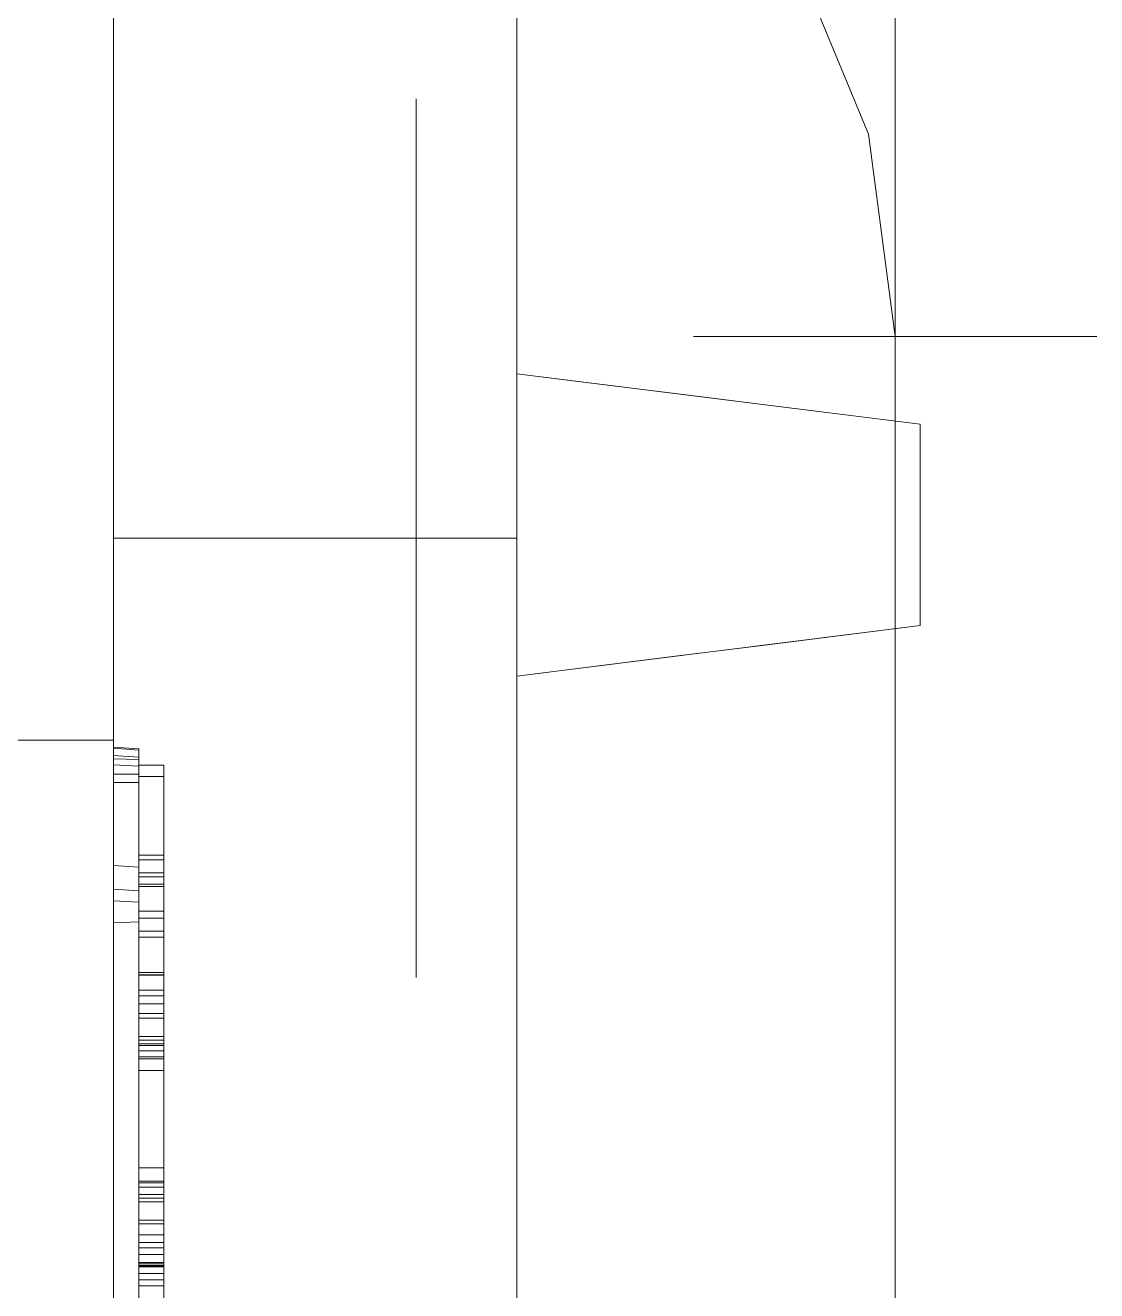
# Model space of a CAD drawing. Header units: inches. Extents: x 11 to 371, y 57 to 381.
# Drawn here: x 36.883 to 39.539, y 143.511 to 146.646 of the extents above; entities that cross this region are included whole.
import ezdxf

# ---------------------------------------------------------------- set-up
doc = ezdxf.new("R2010")
doc.units = ezdxf.units.IN
doc.header["$MEASUREMENT"] = 0
doc.layers.add('Stove', color=5, linetype='Continuous', lineweight=9)

# ---------------------------------------------------------------- blocks, each defined once
blk = doc.blocks.new('Range-Classic-D_83880-_3D_0')
for p, q in [((10.6875, -26.375, 33.5313), (9.8354, -26.375, 33.5313)), ((9.8354, -26.375, 33.5313), (9.8354, -26.375, 33.0312)), ((9.8354, -26.375, 33.0312), (10.6875, -26.375, 33.0312)), ((10.6875, -26.375, 33.2812), (9.8354, -26.375, 33.2812)), ((10.1195, -26.375, 33.0312), (10.1195, -26.375, 33.5313)), ((10.4035, -26.375, 33.0312), (10.4035, -26.375, 33.5313)), ((10.6875, -26.375, 33.0312), (10.6875, -26.375, 33.5313))]:
    blk.add_line(p, q)
for points in [[(14.9375, -26.375, 5.5), (-14.9375, -26.375, 5.5), (-14.9375, -24.3125, 5.5), (14.9375, -24.3125, 5.5)], [(-14.9375, -24.3125, 27.75), (-14.9375, -26.375, 27.75), (14.9375, -26.375, 27.75), (14.9375, -24.3125, 27.75)], [(-14.9375, -24.3125, 2), (14.9375, -24.3125, 2), (14.9375, -26.375, 2), (-14.9375, -26.375, 2)], [(-14.9375, -24.3125, 5), (-14.9375, -26.375, 5), (14.9375, -26.375, 5), (14.9375, -24.3125, 5)], [(-14.9375, -24.3125, 28), (14.9375, -24.3125, 28), (14.9375, -26.375, 28), (-14.9375, -26.375, 28)], [(-14.9375, -26.375, 36), (14.9375, -26.375, 36), (14.9375, -24.3125, 36), (-14.9375, -24.3125, 36)], [(8.9375, -26.375, 22.75), (-8.9375, -26.375, 22.75), (-8.9375, -24.3125, 22.75), (8.9375, -24.3125, 22.75)], [(-8.9375, -26.375, 9), (8.9375, -26.375, 9), (8.9375, -24.3125, 9), (-8.9375, -24.3125, 9)], [(8.9375, -26.375, 9), (8.9375, -26.375, 22.75), (8.9375, -24.3125, 22.75), (8.9375, -24.3125, 9)], [(14.9375, -26.375, 5), (-14.9375, -26.375, 5), (-14.9375, -26.375, 2), (14.9375, -26.375, 2)], [(14.9375, -26.375, 28), (14.9375, -26.375, 36), (-14.9375, -26.375, 36), (-14.9375, -26.375, 28)], [(-12.9375, -26.375, 36), (12.9375, -26.375, 36), (12.9375, -26.375, 35), (-12.9375, -26.375, 35)], [(12.9375, -26.375, 35), (12.9375, -27.375, 35), (-12.9375, -27.375, 35), (-12.9375, -26.375, 35)], [(12.9375, -26.375, 36), (-12.9375, -26.375, 36), (-12.9375, -27.375, 36), (12.9375, -27.375, 36)], [(8.4866, -26.4375, 6.2194), (5.5937, -26.4375, 6.2194), (5.5962, -26.375, 6.2144), (8.4849, -26.375, 6.2144)], [(8.8525, -26.4375, 6.7871), (8.8525, -26.375, 6.7915), (6.3374, -26.375, 6.7915), (6.3315, -26.4375, 6.7871)], [(8.832, -26.4375, 6.563), (8.6225, -26.4375, 6.563), (8.6269, -26.375, 6.5586), (8.832, -26.375, 6.5586)], [(7.1343, -26.4375, 6.7417), (7.1343, -26.5, 6.7417), (7.5997, -26.5, 6.7417), (7.5997, -26.4375, 6.7417)], [(7.5852, -26.5, 6.6084), (7.2339, -26.5, 6.6084), (7.2339, -26.4375, 6.6084), (7.5852, -26.4375, 6.6084)], [(7.6157, -26.4375, 6.6183), (7.6157, -26.5, 6.6183), (7.5852, -26.5, 6.6084), (7.5852, -26.4375, 6.6084)], [(7.5997, -26.4375, 6.7417), (7.5997, -26.5, 6.7417), (7.6327, -26.5, 6.7297), (7.6327, -26.4375, 6.7297)], [(7.6318, -26.5, 6.6462), (7.6157, -26.5, 6.6183), (7.6157, -26.4375, 6.6183), (7.6318, -26.4375, 6.6462)], [(7.6426, -26.5, 6.6972), (7.6318, -26.5, 6.6462), (7.6318, -26.4375, 6.6462), (7.6426, -26.4375, 6.6972)], [(7.6327, -26.5, 6.7297), (7.6426, -26.5, 6.6972), (7.6426, -26.4375, 6.6972), (7.6327, -26.4375, 6.7297)], [(7.6396, -26.5, 6.3301), (7.6352, -26.5, 6.3901), (7.6352, -26.4375, 6.3901), (7.6396, -26.4375, 6.3301)], [(7.6352, -26.5, 6.3901), (7.6631, -26.5, 6.5249), (7.6631, -26.4375, 6.5249), (7.6352, -26.4375, 6.3901)], [(7.6792, -26.4375, 6.2817), (7.6792, -26.5, 6.2817), (7.6396, -26.5, 6.3301), (7.6396, -26.4375, 6.3301)], [(7.6631, -26.5, 6.5249), (7.6924, -26.5, 6.6597), (7.6924, -26.4375, 6.6597), (7.6631, -26.4375, 6.5249)], [(7.7389, -26.4375, 6.2649), (7.7389, -26.5, 6.2649), (7.6792, -26.5, 6.2817), (7.6792, -26.4375, 6.2817)], [(7.6924, -26.5, 6.6597), (7.7114, -26.5, 6.7021), (7.7114, -26.4375, 6.7021), (7.6924, -26.4375, 6.6597)], [(7.7114, -26.5, 6.7021), (7.748, -26.5, 6.7314), (7.748, -26.4375, 6.7314), (7.7114, -26.4375, 6.7021)], [(8.2025, -26.4375, 6.2649), (8.2025, -26.5, 6.2649), (7.7389, -26.5, 6.2649), (7.7389, -26.4375, 6.2649)], [(7.748, -26.5, 6.7314), (7.7934, -26.5, 6.7417), (7.7934, -26.4375, 6.7417), (7.748, -26.4375, 6.7314)], [(7.7934, -26.4375, 6.7417), (7.7934, -26.5, 6.7417), (8.2597, -26.5, 6.7417), (8.2597, -26.4375, 6.7417)], [(7.8299, -26.4375, 6.5702), (7.8299, -26.5, 6.5702), (7.8022, -26.5, 6.4443), (7.8022, -26.4375, 6.4443)], [(7.8022, -26.4375, 6.4443), (7.8022, -26.5, 6.4443), (7.811, -26.5, 6.4121), (7.811, -26.4375, 6.4121)], [(7.811, -26.4375, 6.4121), (7.811, -26.5, 6.4121), (7.8403, -26.5, 6.3975), (7.8403, -26.4375, 6.3975)], [(7.8446, -26.5, 6.5978), (7.8299, -26.5, 6.5702), (7.8299, -26.4375, 6.5702), (7.8446, -26.4375, 6.5978)], [(7.8403, -26.4375, 6.3975), (7.8403, -26.5, 6.3975), (8.1187, -26.5, 6.3975), (8.1187, -26.4375, 6.3975)], [(7.8772, -26.5, 6.6084), (7.8446, -26.5, 6.5978), (7.8446, -26.4375, 6.5978), (7.8772, -26.4375, 6.6084)], [(8.1479, -26.5, 6.6084), (7.8772, -26.5, 6.6084), (7.8772, -26.4375, 6.6084), (8.1479, -26.4375, 6.6084)], [(8.1187, -26.4375, 6.3975), (8.1187, -26.5, 6.3975), (8.1526, -26.5, 6.4085), (8.1526, -26.4375, 6.4085)], [(8.1848, -26.5, 6.5954), (8.1479, -26.5, 6.6084), (8.1479, -26.4375, 6.6084), (8.1848, -26.4375, 6.5954)], [(8.1526, -26.4375, 6.4085), (8.1526, -26.5, 6.4085), (8.1676, -26.5, 6.4379), (8.1676, -26.4375, 6.4379)], [(8.1676, -26.5, 6.4379), (8.1802, -26.5, 6.4971), (8.1802, -26.4375, 6.4971), (8.1676, -26.4375, 6.4379)], [(8.1802, -26.4375, 6.4971), (8.1802, -26.5, 6.4971), (8.1935, -26.5, 6.561), (8.1935, -26.4375, 6.561)], [(8.1935, -26.4375, 6.561), (8.1935, -26.5, 6.561), (8.1848, -26.5, 6.5954), (8.1848, -26.4375, 6.5954)], [(8.2481, -26.4375, 6.2754), (8.2481, -26.5, 6.2754), (8.2025, -26.5, 6.2649), (8.2025, -26.4375, 6.2649)], [(8.2842, -26.4375, 6.3046), (8.2842, -26.5, 6.3046), (8.2481, -26.5, 6.2754), (8.2481, -26.4375, 6.2754)], [(8.2597, -26.4375, 6.7417), (8.2597, -26.5, 6.7417), (8.3179, -26.5, 6.7237), (8.3179, -26.4375, 6.7237)], [(8.304, -26.4375, 6.347), (8.304, -26.5, 6.347), (8.2842, -26.5, 6.3046), (8.2842, -26.4375, 6.3046)], [(8.3612, -26.4375, 6.6163), (8.3612, -26.5, 6.6163), (8.304, -26.5, 6.347), (8.304, -26.4375, 6.347)], [(8.3179, -26.5, 6.7237), (8.3558, -26.5, 6.677), (8.3558, -26.4375, 6.677), (8.3179, -26.4375, 6.7237)], [(8.5133, -26.4375, 6.2656), (8.5133, -26.5, 6.2656), (8.355, -26.5, 6.2656), (8.355, -26.4375, 6.2656)], [(8.355, -26.5, 6.2656), (8.4486, -26.5, 6.7056), (8.4486, -26.4375, 6.7056), (8.355, -26.4375, 6.2656)], [(8.3558, -26.5, 6.677), (8.3612, -26.5, 6.6163), (8.3612, -26.4375, 6.6163), (8.3558, -26.4375, 6.677)], [(8.4486, -26.4375, 6.7056), (8.4486, -26.5, 6.7056), (8.4642, -26.5, 6.7326), (8.4642, -26.4375, 6.7326)], [(8.4642, -26.5, 6.7326), (8.496, -26.5, 6.7417), (8.496, -26.4375, 6.7417), (8.4642, -26.4375, 6.7326)], [(8.496, -26.4375, 6.7417), (8.496, -26.5, 6.7417), (8.5804, -26.5, 6.7417), (8.5804, -26.4375, 6.7417)], [(8.5749, -26.5, 6.5549), (8.5133, -26.5, 6.2656), (8.5133, -26.4375, 6.2656), (8.5749, -26.4375, 6.5549)], [(8.5985, -26.4375, 6.5935), (8.5985, -26.5, 6.5935), (8.5749, -26.5, 6.5549), (8.5749, -26.4375, 6.5549)], [(8.5804, -26.4375, 6.7417), (8.5804, -26.5, 6.7417), (8.6086, -26.5, 6.7135), (8.6086, -26.4375, 6.7135)], [(8.6406, -26.4375, 6.6084), (8.6406, -26.5, 6.6084), (8.5985, -26.5, 6.5935), (8.5985, -26.4375, 6.5935)], [(8.6086, -26.5, 6.7135), (8.652, -26.5, 6.7417), (8.652, -26.4375, 6.7417), (8.6086, -26.4375, 6.7135)], [(8.8471, -26.4375, 6.6084), (8.8471, -26.5, 6.6084), (8.6406, -26.5, 6.6084), (8.6406, -26.4375, 6.6084)], [(8.652, -26.5, 6.7417), (8.8755, -26.5, 6.7417), (8.8755, -26.4375, 6.7417), (8.652, -26.4375, 6.7417)], [(8.8755, -26.4375, 6.7417), (8.8755, -26.5, 6.7417), (8.8471, -26.5, 6.6084), (8.8471, -26.4375, 6.6084)], [(12.9375, -27.375, 36), (-12.9375, -27.375, 36), (-12.9375, -27.375, 35), (12.9375, -27.375, 35)], [(9.0959, -27.375, 30.8414), (9.2209, -28.375, 30.805), (9.2209, -28.375, 32.5312), (9.0959, -27.375, 32.7211)], [(9.8451, -27.375, 30.8681), (9.8451, -27.375, 32.6944), (9.7201, -28.375, 32.5312), (9.7201, -28.375, 30.822)]]:
    blk.add_3dface(points)
for points, invisible_edges in [([(-8.9375, -26.375, 22.75), (8.9375, -26.375, 22.75), (14.9375, -26.375, 27.75), (-14.9375, -26.375, 27.75)], 10), ([(14.9375, -26.375, 5.5), (8.9375, -26.375, 9), (-8.9375, -26.375, 9), (-14.9375, -26.375, 5.5)], 5), ([(6.3374, -26.375, 6.7915), (8.6269, -26.375, 6.5586), (8.4849, -26.375, 6.2144), (5.5962, -26.375, 6.2144)], 11), ([(8.6269, -26.375, 6.5586), (6.3374, -26.375, 6.7915), (8.8525, -26.375, 6.7915), (8.832, -26.375, 6.5586)], 5), ([(8.7028, -26.375, 32.7925), (9.4375, -26.375, 33.0313), (9.4375, -26.375, 31.7812), (8.2487, -26.375, 32.1675)], 4), ([(8.7028, -26.375, 30.77), (8.2487, -26.375, 31.395), (9.4375, -26.375, 31.7812), (9.4375, -26.375, 30.5312)], 2), ([(8.2487, -26.375, 32.1675), (9.4375, -26.375, 31.7812), (8.2487, -26.375, 31.395)], 3), ([(8.4757, -26.375, 32.48), (8.2487, -26.375, 32.1675), (8.3489, -27.125, 32.1349)], 14), ([(8.2487, -26.375, 31.7812), (8.3489, -27.125, 31.4276), (8.3489, -27.125, 31.7812), (8.2487, -26.375, 32.1675)], 5), ([(8.4757, -26.375, 31.0825), (8.5568, -27.125, 31.1414), (8.2487, -26.375, 31.395)], 3), ([(8.2487, -26.375, 31.395), (8.5568, -27.125, 31.1414), (8.3489, -27.125, 31.4276)], 13), ([(8.2487, -26.375, 31.7812), (8.2487, -26.375, 31.395), (8.3489, -27.125, 31.4276)], 14), ([(8.2487, -26.375, 32.1675), (8.3489, -27.125, 31.7812), (8.3489, -27.125, 32.1349)], 13), ([(8.5568, -27.125, 32.4211), (8.4757, -26.375, 32.48), (8.3489, -27.125, 32.1349)], 3), ([(8.5568, -27.125, 31.1414), (8.4757, -26.375, 31.0825), (8.7647, -27.125, 30.8553)], 3), ([(8.4757, -26.375, 31.0825), (8.7028, -26.375, 30.77), (8.7647, -27.125, 30.8553)], 14), ([(8.4757, -26.375, 32.48), (8.5568, -27.125, 32.4211), (8.7028, -26.375, 32.7925)], 3), ([(8.4866, -26.4375, 6.2194), (8.4849, -26.375, 6.2144), (8.5098, -26.4375, 6.228)], 2), ([(8.5098, -26.4375, 6.228), (8.4849, -26.375, 6.2144), (8.512, -26.375, 6.2239)], 13), ([(8.4849, -26.375, 6.2144), (8.6269, -26.375, 6.5586), (8.5683, -26.375, 6.2817), (8.5391, -26.375, 6.2334)], 1), ([(8.523, -26.4375, 6.2329), (8.5098, -26.4375, 6.228), (8.512, -26.375, 6.2239)], 14), ([(8.5391, -26.375, 6.2334), (8.523, -26.4375, 6.2329), (8.512, -26.375, 6.2239)], 3), ([(8.523, -26.4375, 6.2329), (8.5391, -26.375, 6.2334), (8.5361, -26.4375, 6.2378)], 1), ([(8.5361, -26.4375, 6.2378), (8.5391, -26.375, 6.2334), (8.5491, -26.4375, 6.259)], 2), ([(8.5491, -26.4375, 6.259), (8.5391, -26.375, 6.2334), (8.5537, -26.375, 6.2576)], 13), ([(8.5566, -26.4375, 6.2711), (8.5491, -26.4375, 6.259), (8.5537, -26.375, 6.2576)], 14), ([(8.5683, -26.375, 6.2817), (8.5566, -26.4375, 6.2711), (8.5537, -26.375, 6.2576)], 3), ([(8.5566, -26.4375, 6.2711), (8.5683, -26.375, 6.2817), (8.564, -26.4375, 6.2832)], 1), ([(8.5568, -27.125, 32.4211), (8.7647, -27.125, 32.7072), (8.7028, -26.375, 32.7925)], 14), ([(8.564, -26.4375, 6.2832), (8.5683, -26.375, 6.2817), (8.5915, -26.4375, 6.4146)], 2), ([(8.5915, -26.4375, 6.4146), (8.5683, -26.375, 6.2817), (8.5976, -26.375, 6.4202)], 13), ([(8.607, -26.4375, 6.4888), (8.5915, -26.4375, 6.4146), (8.5976, -26.375, 6.4202)], 14), ([(8.6269, -26.375, 6.5586), (8.607, -26.4375, 6.4888), (8.5976, -26.375, 6.4202)], 3), ([(8.607, -26.4375, 6.4888), (8.6269, -26.375, 6.5586), (8.6225, -26.4375, 6.563)], 1), ([(8.9698, -27.125, 32.7739), (8.7028, -26.375, 32.7925), (8.7647, -27.125, 32.7072)], 3), ([(9.0701, -26.375, 32.9119), (8.7028, -26.375, 32.7925), (8.9698, -27.125, 32.7739)], 14), ([(8.7647, -27.125, 30.8553), (8.7028, -26.375, 30.77), (8.9268, -26.375, 30.6972)], 13), ([(9.1011, -27.125, 30.746), (8.7647, -27.125, 30.8553), (8.9268, -26.375, 30.6972)], 14), ([(8.832, -26.4375, 6.563), (8.832, -26.375, 6.5586), (8.8494, -26.4375, 6.5692)], 2), ([(8.8494, -26.4375, 6.5692), (8.832, -26.375, 6.5586), (8.854, -26.375, 6.5659)], 13), ([(8.832, -26.375, 6.5586), (8.8525, -26.375, 6.7915), (8.8994, -26.375, 6.6128), (8.876, -26.375, 6.5732)], 3), ([(8.8612, -26.4375, 6.5734), (8.8494, -26.4375, 6.5692), (8.854, -26.375, 6.5659)], 14), ([(8.8525, -26.375, 6.7915), (8.8636, -26.4375, 6.7836), (8.8716, -26.375, 6.7856)], 3), ([(8.8636, -26.4375, 6.7836), (8.8525, -26.375, 6.7915), (8.8525, -26.4375, 6.7871)], 1), ([(8.9199, -26.375, 6.7095), (8.8525, -26.375, 6.7915), (8.8906, -26.375, 6.7798), (8.917, -26.375, 6.749)], 1), ([(8.9199, -26.375, 6.7095), (8.8994, -26.375, 6.6128), (8.8525, -26.375, 6.7915)], 14), ([(8.876, -26.375, 6.5732), (8.8612, -26.4375, 6.5734), (8.854, -26.375, 6.5659)], 3), ([(8.8612, -26.4375, 6.5734), (8.876, -26.375, 6.5732), (8.873, -26.4375, 6.5776)], 1), ([(8.8636, -26.4375, 6.7836), (8.8747, -26.4375, 6.78), (8.8716, -26.375, 6.7856)], 14), ([(8.8747, -26.4375, 6.78), (8.8906, -26.375, 6.7798), (8.8716, -26.375, 6.7856)], 13), ([(8.873, -26.4375, 6.5776), (8.876, -26.375, 6.5732), (8.8823, -26.4375, 6.593)], 2), ([(8.8892, -26.4375, 6.7754), (8.8906, -26.375, 6.7798), (8.8747, -26.4375, 6.78)], 2), ([(8.8823, -26.4375, 6.593), (8.876, -26.375, 6.5732), (8.8877, -26.375, 6.593)], 13), ([(8.8886, -26.4375, 6.6036), (8.8823, -26.4375, 6.593), (8.8877, -26.375, 6.593)], 14), ([(8.8994, -26.375, 6.6128), (8.8886, -26.4375, 6.6036), (8.8877, -26.375, 6.593)], 3), ([(8.8886, -26.4375, 6.6036), (8.8994, -26.375, 6.6128), (8.895, -26.4375, 6.6143)], 1), ([(8.8963, -26.4375, 6.7669), (8.8906, -26.375, 6.7798), (8.8892, -26.4375, 6.7754)], 1), ([(8.8906, -26.375, 6.7798), (8.8963, -26.4375, 6.7669), (8.9038, -26.375, 6.7644)], 3), ([(8.895, -26.4375, 6.6143), (8.9058, -26.375, 6.643), (8.9053, -26.4375, 6.6619)], 3), ([(8.9058, -26.375, 6.643), (8.895, -26.4375, 6.6143), (8.8994, -26.375, 6.6128)], 1), ([(8.8963, -26.4375, 6.7669), (8.9034, -26.4375, 6.7585), (8.9038, -26.375, 6.7644)], 14), ([(8.9126, -26.4375, 6.7476), (8.917, -26.375, 6.749), (8.9034, -26.4375, 6.7585)], 2), ([(8.9034, -26.4375, 6.7585), (8.917, -26.375, 6.749), (8.9038, -26.375, 6.7644)], 13), ([(8.9058, -26.375, 6.643), (8.9122, -26.375, 6.6733), (8.9053, -26.4375, 6.6619)], 14), ([(8.9122, -26.375, 6.6733), (8.9155, -26.4375, 6.7095), (8.9053, -26.4375, 6.6619)], 13), ([(8.9199, -26.375, 6.7095), (8.9155, -26.4375, 6.7095), (8.9122, -26.375, 6.6733)], 2), ([(8.9135, -26.4375, 6.736), (8.917, -26.375, 6.749), (8.9126, -26.4375, 6.7476)], 1), ([(8.9135, -26.4375, 6.736), (8.9144, -26.4375, 6.7245), (8.9184, -26.375, 6.7292)], 14), ([(8.917, -26.375, 6.749), (8.9135, -26.4375, 6.736), (8.9184, -26.375, 6.7292)], 3), ([(8.9155, -26.4375, 6.7095), (8.9199, -26.375, 6.7095), (8.9144, -26.4375, 6.7245)], 2), ([(8.9144, -26.4375, 6.7245), (8.9199, -26.375, 6.7095), (8.9184, -26.375, 6.7292)], 13), ([(9.1011, -27.125, 30.746), (8.9268, -26.375, 30.6972), (9.1821, -26.375, 30.6142)], 13), ([(14.9375, -26.375, 5.5), (14.9375, -26.375, 27.75), (8.9375, -26.375, 22.75), (8.9375, -26.375, 9)], 10), ([(9.0701, -26.375, 32.9119), (8.9698, -27.125, 32.7739), (9.2037, -27.125, 32.8499)], 13), ([(9.0701, -26.375, 32.9119), (9.2037, -27.125, 32.8499), (9.4375, -26.375, 33.0313)], 3), ([(9.1011, -27.125, 30.746), (9.1821, -26.375, 30.6142), (9.4375, -27.125, 30.6367)], 3), ([(9.4375, -26.375, 30.5312), (9.4375, -27.125, 30.6367), (9.1821, -26.375, 30.6142)], 2), ([(9.4375, -27.125, 32.9258), (9.4375, -26.375, 33.0313), (9.2037, -27.125, 32.8499)], 2), ([(10.1722, -26.375, 32.7925), (10.6263, -26.375, 32.1675), (9.4375, -26.375, 31.7812), (9.4375, -26.375, 33.0313)], 2), ([(10.1722, -26.375, 30.77), (9.4375, -26.375, 30.5312), (9.4375, -26.375, 31.7812), (10.6263, -26.375, 31.395)], 4), ([(10.6263, -26.375, 32.1675), (10.6263, -26.375, 31.395), (9.4375, -26.375, 31.7812)], 14), ([(9.4375, -27.125, 30.6367), (9.4375, -26.375, 30.5312), (9.6713, -27.125, 30.7126)], 2), ([(9.4375, -26.375, 33.0313), (9.4375, -27.125, 32.9258), (9.6929, -26.375, 32.9483)], 2), ([(9.8049, -26.375, 30.6506), (9.6713, -27.125, 30.7126), (9.4375, -26.375, 30.5312)], 3), ([(9.7739, -27.125, 32.8165), (9.6929, -26.375, 32.9483), (9.4375, -27.125, 32.9258)], 3), ([(9.8049, -26.375, 30.6506), (9.9051, -27.125, 30.7886), (9.6713, -27.125, 30.7126)], 13), ([(9.7739, -27.125, 32.8165), (9.9482, -26.375, 32.8653), (9.6929, -26.375, 32.9483)], 13), ([(9.7739, -27.125, 32.8165), (10.1103, -27.125, 32.7072), (9.9482, -26.375, 32.8653)], 14), ([(9.8049, -26.375, 30.6506), (10.1722, -26.375, 30.77), (9.9051, -27.125, 30.7886)], 14), ([(9.9051, -27.125, 30.7886), (10.1722, -26.375, 30.77), (10.1103, -27.125, 30.8553)], 3), ([(10.1722, -26.375, 32.7925), (9.9482, -26.375, 32.8653), (10.1103, -27.125, 32.7072)], 14), ([(10.3182, -27.125, 31.1414), (10.1103, -27.125, 30.8553), (10.1722, -26.375, 30.77)], 14), ([(10.3993, -26.375, 32.48), (10.1722, -26.375, 32.7925), (10.1103, -27.125, 32.7072)], 14), ([(10.1103, -27.125, 32.7072), (10.3182, -27.125, 32.4211), (10.3993, -26.375, 32.48)], 14), ([(10.3993, -26.375, 31.0825), (10.3182, -27.125, 31.1414), (10.1722, -26.375, 30.77)], 3), ([(10.3182, -27.125, 31.1414), (10.3993, -26.375, 31.0825), (10.5261, -27.125, 31.4276)], 3), ([(10.5261, -27.125, 32.1349), (10.6263, -26.375, 32.1675), (10.3182, -27.125, 32.4211)], 3), ([(10.3993, -26.375, 32.48), (10.3182, -27.125, 32.4211), (10.6263, -26.375, 32.1675)], 3), ([(10.3993, -26.375, 31.0825), (10.6263, -26.375, 31.395), (10.5261, -27.125, 31.4276)], 14), ([(10.6263, -26.375, 31.7812), (10.6263, -26.375, 32.1675), (10.5261, -27.125, 32.1349), (10.5261, -27.125, 31.7812)], 10), ([(10.5261, -27.125, 31.7812), (10.5261, -27.125, 31.4276), (10.6263, -26.375, 31.395), (10.6263, -26.375, 31.7812)], 10), ([(8.4866, -26.4375, 6.2194), (8.6225, -26.4375, 6.563), (6.3315, -26.4375, 6.7871), (5.5937, -26.4375, 6.2194)], 7), ([(8.8525, -26.4375, 6.7871), (6.3315, -26.4375, 6.7871), (8.6225, -26.4375, 6.563), (8.832, -26.4375, 6.563)], 10), ([(7.5997, -26.4375, 6.7417), (7.5852, -26.4375, 6.6084), (7.2339, -26.4375, 6.6084), (7.1343, -26.4375, 6.7417)], 5), ([(7.6318, -26.4375, 6.6462), (7.6157, -26.4375, 6.6183), (7.5852, -26.4375, 6.6084), (7.5997, -26.4375, 6.7417)], 12), ([(7.6426, -26.4375, 6.6972), (7.6318, -26.4375, 6.6462), (7.5997, -26.4375, 6.7417), (7.6327, -26.4375, 6.7297)], 2), ([(7.6352, -26.4375, 6.3901), (7.8022, -26.4375, 6.4443), (7.811, -26.4375, 6.4121), (7.6396, -26.4375, 6.3301)], 5), ([(7.6631, -26.4375, 6.5249), (7.8299, -26.4375, 6.5702), (7.8022, -26.4375, 6.4443), (7.6352, -26.4375, 6.3901)], 5), ([(7.811, -26.4375, 6.4121), (7.6792, -26.4375, 6.2817), (7.6396, -26.4375, 6.3301)], 13), ([(7.8299, -26.4375, 6.5702), (7.6631, -26.4375, 6.5249), (7.6924, -26.4375, 6.6597)], 13), ([(7.811, -26.4375, 6.4121), (7.8403, -26.4375, 6.3975), (7.7389, -26.4375, 6.2649), (7.6792, -26.4375, 6.2817)], 10), ([(7.8446, -26.4375, 6.5978), (7.8299, -26.4375, 6.5702), (7.6924, -26.4375, 6.6597), (7.7114, -26.4375, 6.7021)], 10), ([(7.7114, -26.4375, 6.7021), (7.748, -26.4375, 6.7314), (7.8446, -26.4375, 6.5978)], 14), ([(7.8403, -26.4375, 6.3975), (8.1187, -26.4375, 6.3975), (8.2025, -26.4375, 6.2649), (7.7389, -26.4375, 6.2649)], 10), ([(7.7934, -26.4375, 6.7417), (7.8772, -26.4375, 6.6084), (7.8446, -26.4375, 6.5978), (7.748, -26.4375, 6.7314)], 5), ([(7.7934, -26.4375, 6.7417), (8.2597, -26.4375, 6.7417), (8.1479, -26.4375, 6.6084), (7.8772, -26.4375, 6.6084)], 10), ([(8.1187, -26.4375, 6.3975), (8.1526, -26.4375, 6.4085), (8.2025, -26.4375, 6.2649)], 14), ([(8.2597, -26.4375, 6.7417), (8.3179, -26.4375, 6.7237), (8.1848, -26.4375, 6.5954), (8.1479, -26.4375, 6.6084)], 10), ([(8.1526, -26.4375, 6.4085), (8.2842, -26.4375, 6.3046), (8.2481, -26.4375, 6.2754), (8.2025, -26.4375, 6.2649)], 9), ([(8.304, -26.4375, 6.347), (8.2842, -26.4375, 6.3046), (8.1526, -26.4375, 6.4085), (8.1676, -26.4375, 6.4379)], 10), ([(8.1802, -26.4375, 6.4971), (8.3612, -26.4375, 6.6163), (8.304, -26.4375, 6.347), (8.1676, -26.4375, 6.4379)], 5), ([(8.3612, -26.4375, 6.6163), (8.1802, -26.4375, 6.4971), (8.1935, -26.4375, 6.561)], 13), ([(8.3558, -26.4375, 6.677), (8.3612, -26.4375, 6.6163), (8.1848, -26.4375, 6.5954), (8.3179, -26.4375, 6.7237)], 6), ([(8.1848, -26.4375, 6.5954), (8.3612, -26.4375, 6.6163), (8.1935, -26.4375, 6.561)], 3), ([(8.5749, -26.4375, 6.5549), (8.5133, -26.4375, 6.2656), (8.355, -26.4375, 6.2656), (8.4486, -26.4375, 6.7056)], 8), ([(8.4486, -26.4375, 6.7056), (8.496, -26.4375, 6.7417), (8.5985, -26.4375, 6.5935), (8.5749, -26.4375, 6.5549)], 11), ([(8.496, -26.4375, 6.7417), (8.4486, -26.4375, 6.7056), (8.4642, -26.4375, 6.7326)], 1), ([(8.4866, -26.4375, 6.2194), (8.5361, -26.4375, 6.2378), (8.564, -26.4375, 6.2832), (8.6225, -26.4375, 6.563)], 8), ([(8.496, -26.4375, 6.7417), (8.5804, -26.4375, 6.7417), (8.6086, -26.4375, 6.7135), (8.5985, -26.4375, 6.5935)], 12), ([(8.6086, -26.4375, 6.7135), (8.652, -26.4375, 6.7417), (8.6406, -26.4375, 6.6084), (8.5985, -26.4375, 6.5935)], 10), ([(8.652, -26.4375, 6.7417), (8.8755, -26.4375, 6.7417), (8.8471, -26.4375, 6.6084), (8.6406, -26.4375, 6.6084)], 8), ([(8.832, -26.4375, 6.563), (8.873, -26.4375, 6.5776), (8.895, -26.4375, 6.6143), (8.8525, -26.4375, 6.7871)], 12), ([(8.8525, -26.4375, 6.7871), (8.895, -26.4375, 6.6143), (8.9155, -26.4375, 6.7095), (8.8892, -26.4375, 6.7754)], 5), ([(8.9126, -26.4375, 6.7476), (8.8892, -26.4375, 6.7754), (8.9155, -26.4375, 6.7095)], 2), ([(7.1343, -26.5, 6.7417), (7.1909, -26.5, 6.5993), (7.2339, -26.5, 6.6084), (7.5997, -26.5, 6.7417)], 5), ([(7.5997, -26.5, 6.7417), (7.2339, -26.5, 6.6084), (7.5852, -26.5, 6.6084)], 13), ([(7.5852, -26.5, 6.6084), (7.6157, -26.5, 6.6183), (7.6318, -26.5, 6.6462), (7.5997, -26.5, 6.7417)], 12), ([(7.6426, -26.5, 6.6972), (7.6327, -26.5, 6.7297), (7.5997, -26.5, 6.7417), (7.6318, -26.5, 6.6462)], 4), ([(7.6631, -26.5, 6.5249), (7.6352, -26.5, 6.3901), (7.8022, -26.5, 6.4443), (7.8299, -26.5, 6.5702)], 10), ([(7.6352, -26.5, 6.3901), (7.6396, -26.5, 6.3301), (7.811, -26.5, 6.4121), (7.8022, -26.5, 6.4443)], 10), ([(7.811, -26.5, 6.4121), (7.6396, -26.5, 6.3301), (7.6792, -26.5, 6.2817)], 13), ([(7.6924, -26.5, 6.6597), (7.6631, -26.5, 6.5249), (7.8299, -26.5, 6.5702)], 14), ([(7.7389, -26.5, 6.2649), (7.8403, -26.5, 6.3975), (7.811, -26.5, 6.4121), (7.6792, -26.5, 6.2817)], 5), ([(7.8446, -26.5, 6.5978), (7.7114, -26.5, 6.7021), (7.6924, -26.5, 6.6597), (7.8299, -26.5, 6.5702)], 5), ([(7.748, -26.5, 6.7314), (7.7114, -26.5, 6.7021), (7.8446, -26.5, 6.5978), (7.7934, -26.5, 6.7417)], 6), ([(8.2025, -26.5, 6.2649), (8.1187, -26.5, 6.3975), (7.8403, -26.5, 6.3975), (7.7389, -26.5, 6.2649)], 5), ([(8.1479, -26.5, 6.6084), (8.2597, -26.5, 6.7417), (7.7934, -26.5, 6.7417), (7.8772, -26.5, 6.6084)], 5), ([(7.8772, -26.5, 6.6084), (7.7934, -26.5, 6.7417), (7.8446, -26.5, 6.5978)], 3), ([(8.2025, -26.5, 6.2649), (8.1526, -26.5, 6.4085), (8.1187, -26.5, 6.3975)], 13), ([(8.1848, -26.5, 6.5954), (8.2597, -26.5, 6.7417), (8.1479, -26.5, 6.6084)], 3), ([(8.1526, -26.5, 6.4085), (8.2025, -26.5, 6.2649), (8.2481, -26.5, 6.2754), (8.2842, -26.5, 6.3046)], 9), ([(8.304, -26.5, 6.347), (8.1676, -26.5, 6.4379), (8.1526, -26.5, 6.4085), (8.2842, -26.5, 6.3046)], 5), ([(8.304, -26.5, 6.347), (8.3612, -26.5, 6.6163), (8.1802, -26.5, 6.4971), (8.1676, -26.5, 6.4379)], 10), ([(8.3612, -26.5, 6.6163), (8.1935, -26.5, 6.561), (8.1802, -26.5, 6.4971)], 13), ([(8.1848, -26.5, 6.5954), (8.3558, -26.5, 6.677), (8.3179, -26.5, 6.7237), (8.2597, -26.5, 6.7417)], 9), ([(8.1848, -26.5, 6.5954), (8.1935, -26.5, 6.561), (8.3612, -26.5, 6.6163), (8.3558, -26.5, 6.677)], 10), ([(8.5749, -26.5, 6.5549), (8.355, -26.5, 6.2656), (8.5133, -26.5, 6.2656)], 1), ([(8.5749, -26.5, 6.5549), (8.5985, -26.5, 6.5935), (8.4486, -26.5, 6.7056), (8.355, -26.5, 6.2656)], 10), ([(8.496, -26.5, 6.7417), (8.4642, -26.5, 6.7326), (8.4486, -26.5, 6.7056), (8.5985, -26.5, 6.5935)], 12), ([(8.496, -26.5, 6.7417), (8.5985, -26.5, 6.5935), (8.6086, -26.5, 6.7135), (8.5804, -26.5, 6.7417)], 3), ([(8.6406, -26.5, 6.6084), (8.6086, -26.5, 6.7135), (8.5985, -26.5, 6.5935)], 3), ([(8.652, -26.5, 6.7417), (8.6086, -26.5, 6.7135), (8.6406, -26.5, 6.6084), (8.8471, -26.5, 6.6084)], 10), ([(8.8755, -26.5, 6.7417), (8.652, -26.5, 6.7417), (8.8471, -26.5, 6.6084)], 2), ([(9.4375, -27.125, 31.7812), (9.4375, -27.125, 32.9258), (8.7647, -27.125, 32.7072), (8.3489, -27.125, 32.1349)], 8), ([(9.4375, -27.125, 31.7812), (8.3489, -27.125, 31.4276), (8.7647, -27.125, 30.8553), (9.4375, -27.125, 30.6367)], 1), ([(8.3489, -27.125, 31.4276), (9.4375, -27.125, 31.7812), (8.3489, -27.125, 32.1349)], 3), ([(8.4864, -27.125, 31.4722), (8.6681, -27.125, 31.2222), (8.6681, -27.375, 31.2222), (8.4864, -27.375, 31.4722)], 10), ([(8.4864, -27.125, 32.0903), (8.4864, -27.125, 31.7812), (8.4864, -27.375, 31.7812), (8.4864, -27.375, 32.0903)], 10), ([(8.4864, -27.375, 32.0903), (8.6681, -27.375, 32.3403), (8.6681, -27.125, 32.3403), (8.4864, -27.125, 32.0903)], 10), ([(8.4864, -27.125, 31.7812), (8.4864, -27.125, 31.4722), (8.4864, -27.375, 31.4722), (8.4864, -27.375, 31.7812)], 10), ([(9.4375, -27.125, 31.7812), (9.4375, -27.125, 30.7813), (8.8497, -27.125, 30.9722), (8.4864, -27.125, 31.4722)], 8), ([(9.4375, -27.125, 31.7812), (8.4864, -27.125, 32.0903), (8.8497, -27.125, 32.5903), (9.4375, -27.125, 32.7812)], 1), ([(8.4864, -27.125, 32.0903), (9.4375, -27.125, 31.7812), (8.4864, -27.125, 31.4722)], 3), ([(8.8497, -27.375, 30.9722), (8.6681, -27.375, 31.2222), (8.6681, -27.125, 31.2222), (8.8497, -27.125, 30.9722)], 10), ([(8.8497, -27.125, 32.5903), (8.6681, -27.125, 32.3403), (8.6681, -27.375, 32.3403), (8.8497, -27.375, 32.5903)], 10), ([(9.0324, -27.125, 30.9129), (8.8497, -27.375, 30.9722), (8.8497, -27.125, 30.9722)], 3), ([(8.8497, -27.375, 32.5903), (9.0324, -27.375, 32.6496), (8.8497, -27.125, 32.5903)], 14), ([(9.1436, -27.375, 30.8767), (8.8497, -27.375, 30.9722), (9.0324, -27.125, 30.9129)], 14), ([(9.1436, -27.125, 32.6858), (8.8497, -27.125, 32.5903), (9.0324, -27.375, 32.6496)], 14), ([(9.1436, -27.375, 30.8767), (9.0324, -27.125, 30.9129), (9.235, -27.125, 30.8471)], 13), ([(9.1436, -27.125, 32.6858), (9.0324, -27.375, 32.6496), (9.235, -27.375, 32.7154)], 13), ([(9.1436, -27.125, 32.6858), (9.235, -27.375, 32.7154), (9.4375, -27.125, 32.7812)], 3), ([(9.1436, -27.375, 30.8767), (9.235, -27.125, 30.8471), (9.4375, -27.375, 30.7813)], 3), ([(9.4375, -27.125, 30.7813), (9.4375, -27.375, 30.7813), (9.235, -27.125, 30.8471)], 2), ([(9.4375, -27.375, 32.7812), (9.4375, -27.125, 32.7812), (9.235, -27.375, 32.7154)], 2), ([(9.4375, -27.125, 31.7812), (10.5261, -27.125, 32.1349), (10.1103, -27.125, 32.7072), (9.4375, -27.125, 32.9258)], 1), ([(9.4375, -27.125, 31.7812), (9.4375, -27.125, 30.6367), (10.1103, -27.125, 30.8553), (10.5261, -27.125, 31.4276)], 8), ([(9.4375, -27.125, 31.7812), (10.5261, -27.125, 31.4276), (10.5261, -27.125, 32.1349)], 13), ([(9.4375, -27.125, 32.7812), (9.4375, -27.375, 32.7812), (9.64, -27.125, 32.7154)], 2), ([(9.4375, -27.375, 30.7813), (9.4375, -27.125, 30.7813), (9.64, -27.375, 30.8471)], 2), ([(9.7314, -27.125, 30.8767), (9.64, -27.375, 30.8471), (9.4375, -27.125, 30.7813)], 3), ([(9.7314, -27.375, 32.6858), (9.64, -27.125, 32.7154), (9.4375, -27.375, 32.7812)], 3), ([(9.4375, -27.125, 31.7812), (10.3886, -27.125, 31.4722), (10.0253, -27.125, 30.9722), (9.4375, -27.125, 30.7813)], 1), ([(9.4375, -27.125, 31.7812), (9.4375, -27.125, 32.7812), (10.0253, -27.125, 32.5903), (10.3886, -27.125, 32.0903)], 8), ([(9.4375, -27.125, 31.7812), (10.3886, -27.125, 32.0903), (10.3886, -27.125, 31.4722)], 13), ([(9.7314, -27.375, 32.6858), (9.8426, -27.125, 32.6496), (9.64, -27.125, 32.7154)], 13), ([(9.7314, -27.125, 30.8767), (9.8426, -27.375, 30.9129), (9.64, -27.375, 30.8471)], 13), ([(9.7314, -27.375, 32.6858), (10.0253, -27.375, 32.5903), (9.8426, -27.125, 32.6496)], 14), ([(9.7314, -27.125, 30.8767), (10.0253, -27.125, 30.9722), (9.8426, -27.375, 30.9129)], 14), ([(9.8426, -27.125, 32.6496), (10.0253, -27.375, 32.5903), (10.0253, -27.125, 32.5903)], 3), ([(10.0253, -27.375, 30.9722), (9.8426, -27.375, 30.9129), (10.0253, -27.125, 30.9722)], 14), ([(10.0253, -27.375, 32.5903), (10.2069, -27.375, 32.3403), (10.2069, -27.125, 32.3403), (10.0253, -27.125, 32.5903)], 10), ([(10.0253, -27.125, 30.9722), (10.2069, -27.125, 31.2222), (10.2069, -27.375, 31.2222), (10.0253, -27.375, 30.9722)], 10), ([(10.3886, -27.125, 32.0903), (10.2069, -27.125, 32.3403), (10.2069, -27.375, 32.3403), (10.3886, -27.375, 32.0903)], 10), ([(10.3886, -27.375, 31.4722), (10.2069, -27.375, 31.2222), (10.2069, -27.125, 31.2222), (10.3886, -27.125, 31.4722)], 10), ([(10.3886, -27.125, 31.4722), (10.3886, -27.125, 31.7812), (10.3886, -27.375, 31.7812), (10.3886, -27.375, 31.4722)], 10), ([(10.3886, -27.125, 31.7812), (10.3886, -27.125, 32.0903), (10.3886, -27.375, 32.0903), (10.3886, -27.375, 31.7812)], 10), ([(8.8497, -27.375, 30.9722), (9.4375, -27.375, 30.7813), (9.4375, -27.375, 31.7812), (8.4864, -27.375, 31.4722)], 4), ([(8.8497, -27.375, 32.5903), (8.4864, -27.375, 32.0903), (9.4375, -27.375, 31.7812), (9.4375, -27.375, 32.7812)], 2), ([(8.4864, -27.375, 31.4722), (9.4375, -27.375, 31.7812), (8.4864, -27.375, 32.0903)], 3), ([(9.4731, -27.375, 32.7806), (9.0959, -27.375, 32.7211), (9.1449, -27.7671, 32.6466)], 12), ([(9.2209, -28.375, 30.805), (9.0959, -27.375, 30.8414), (9.4716, -28.375, 30.7818)], 2), ([(9.4731, -27.375, 30.7819), (9.4716, -28.375, 30.7818), (9.0959, -27.375, 30.8414)], 3), ([(9.0959, -27.375, 30.8414), (9.0959, -27.375, 32.7211), (9.4731, -27.375, 32.7806), (9.4731, -27.375, 30.7819)], 4), ([(10.0253, -27.375, 30.9722), (10.3886, -27.375, 31.4722), (9.4375, -27.375, 31.7812), (9.4375, -27.375, 30.7813)], 2), ([(10.0253, -27.375, 32.5903), (9.4375, -27.375, 32.7812), (9.4375, -27.375, 31.7812), (10.3886, -27.375, 32.0903)], 4), ([(10.3886, -27.375, 31.4722), (10.3886, -27.375, 32.0903), (9.4375, -27.375, 31.7812)], 14), ([(9.8451, -27.375, 30.8681), (9.7201, -28.375, 30.822), (9.4716, -28.375, 30.7818)], 12), ([(9.4731, -27.375, 30.7819), (9.8451, -27.375, 30.8681), (9.4716, -28.375, 30.7818)], 14), ([(9.4731, -27.375, 32.7806), (9.6142, -27.6299, 32.7038), (9.8451, -27.375, 32.6944)], 3), ([(9.8451, -27.375, 32.6944), (9.8451, -27.375, 30.8681), (9.4731, -27.375, 30.7819), (9.4731, -27.375, 32.7806)], 4), ([(9.6142, -27.6299, 32.7038), (9.7961, -27.7671, 32.6304), (9.8451, -27.375, 32.6944)], 13), ([(9.1719, -27.9829, 32.6057), (9.4644, -27.875, 32.6561), (9.1449, -27.7671, 32.6466)], 3), ([(9.7581, -28.071, 32.5808), (9.7961, -27.7671, 32.6304), (9.6354, -27.9191, 32.6323)], 14), ([(10.3413, -27.8058, 26.5337), (9.9375, -27.9212, 26.4388), (9.9375, -27.8249, 26.6395)], 13), ([(9.9375, -27.9222, 27.0625), (10.3415, -27.8065, 26.9678), (9.9375, -27.8252, 26.8622)], 3), ([(10.3415, -27.8065, 26.9678), (9.9375, -27.8249, 26.6395), (9.9375, -27.8252, 26.8622)], 13), ([(-9.9375, -27.8295, 26.8794), (9.9375, -27.8295, 26.8794), (9.9375, -27.8125, 26.75), (-9.9375, -27.8125, 26.75)], 5), ([(9.9375, -27.8295, 26.6206), (-9.9375, -27.8295, 26.6206), (-9.9375, -27.8125, 26.75), (9.9375, -27.8125, 26.75)], 5), ([(-9.9375, -27.8795, 27), (9.9375, -27.8795, 27), (9.9375, -27.8295, 26.8794), (-9.9375, -27.8295, 26.8794)], 5), ([(-9.9375, -27.8295, 26.6206), (9.9375, -27.8295, 26.6206), (9.9375, -27.8795, 26.5), (-9.9375, -27.8795, 26.5)], 5), ([(9.9375, -27.8295, 26.6206), (9.9375, -27.8125, 26.75), (9.9375, -27.8295, 26.8794)], 12), ([(9.9375, -27.8249, 26.6395), (9.9375, -27.9212, 26.4388), (9.9375, -28.3125, 26.25), (9.9375, -28.4419, 26.267)], 10), ([(9.9375, -27.8249, 26.6395), (9.9375, -28.4419, 26.267), (9.9375, -28.5625, 26.317)], 13), ([(9.9375, -28.5625, 26.317), (9.9375, -28.6661, 26.3964), (9.9375, -27.8252, 26.8622), (9.9375, -27.8249, 26.6395)], 10), ([(9.9375, -28.7455, 26.5), (9.9375, -27.9222, 27.0625), (9.9375, -27.8252, 26.8622), (9.9375, -28.6661, 26.3964)], 5), ([(9.9375, -28.3125, 26.25), (9.9375, -28.1831, 26.267), (9.9375, -28.0625, 26.317), (9.9375, -27.8295, 26.8794)], 12), ([(9.9375, -27.9589, 26.3964), (9.9375, -27.8795, 26.5), (9.9375, -27.8295, 26.6206), (9.9375, -27.8295, 26.8794)], 12), ([(9.9375, -28.0625, 26.317), (9.9375, -27.9589, 26.3964), (9.9375, -27.8295, 26.8794)], 14), ([(9.9375, -27.9589, 27.1036), (9.9375, -28.0625, 27.183), (9.9375, -28.1831, 27.233), (9.9375, -27.8295, 26.8794)], 12), ([(9.9375, -27.9589, 27.1036), (9.9375, -27.8295, 26.8794), (9.9375, -27.8795, 27)], 1), ([(9.9375, -28.3125, 26.25), (9.9375, -27.8295, 26.8794), (9.9375, -28.1831, 27.233), (9.9375, -28.4419, 26.267)], 7), ([(-9.9375, -27.9589, 27.1036), (9.9375, -27.9589, 27.1036), (9.9375, -27.8795, 27), (-9.9375, -27.8795, 27)], 5), ([(-9.9375, -27.8795, 26.5), (9.9375, -27.8795, 26.5), (9.9375, -27.9589, 26.3964), (-9.9375, -27.9589, 26.3964)], 5), ([(9.4166, -28.375, 32.5312), (9.5244, -28.375, 32.5312), (9.4644, -27.875, 32.6561)], 14), ([(9.9375, -28.0952, 26.2997), (9.9375, -27.9212, 26.4388), (10.2585, -28.0078, 26.3314)], 14), ([(9.9375, -28.3125, 26.25), (9.9375, -27.9212, 26.4388), (9.9375, -28.0952, 26.2997)], 1), ([(9.9375, -28.0965, 27.2009), (10.2588, -28.0092, 27.1695), (9.9375, -27.9222, 27.0625)], 3), ([(9.9375, -28.8125, 26.75), (9.9375, -28.7955, 26.8794), (9.9375, -28.0965, 27.2009), (9.9375, -27.9222, 27.0625)], 10), ([(9.9375, -28.7955, 26.6206), (9.9375, -28.8125, 26.75), (9.9375, -27.9222, 27.0625), (9.9375, -28.7455, 26.5)], 6), ([(10.439, -28.2465, 26.25), (10.5792, -27.9241, 26.3234), (10.9063, -28.0529, 26.25)], 3), ([(10.9063, -28.0529, 27.25), (10.5795, -27.9248, 27.1771), (10.439, -28.2465, 27.25)], 3), ([(-9.9375, -28.0625, 27.183), (9.9375, -28.0625, 27.183), (9.9375, -27.9589, 27.1036), (-9.9375, -27.9589, 27.1036)], 5), ([(-9.9375, -27.9589, 26.3964), (9.9375, -27.9589, 26.3964), (9.9375, -28.0625, 26.317), (-9.9375, -28.0625, 26.317)], 5), ([(9.1719, -27.9829, 32.6057), (9.2209, -28.375, 32.5312), (9.4166, -28.375, 32.5312)], 12), ([(10.439, -28.2465, 26.25), (9.9375, -28.3125, 26.25), (10.2585, -28.0078, 26.3314)], 14), ([(9.9375, -28.3125, 26.25), (9.9375, -28.0952, 26.2997), (10.2585, -28.0078, 26.3314)], 14), ([(10.2588, -28.0092, 27.1695), (9.9375, -28.0965, 27.2009), (9.9375, -28.3125, 27.25)], 13), ([(10.2588, -28.0092, 27.1695), (9.9375, -28.3125, 27.25), (10.439, -28.2465, 27.25)], 13), ([(10.439, -28.2465, 26.25), (10.9063, -28.0529, 26.25), (12.25, -28.3125, 26.25)], 14), ([(10.9063, -28.0529, 27.25), (10.439, -28.2465, 27.25), (12.25, -28.3125, 27.25)], 14), ([(-9.9375, -28.1831, 27.233), (9.9375, -28.1831, 27.233), (9.9375, -28.0625, 27.183), (-9.9375, -28.0625, 27.183)], 5), ([(-9.9375, -28.0625, 26.317), (9.9375, -28.0625, 26.317), (9.9375, -28.1831, 26.267), (-9.9375, -28.1831, 26.267)], 5), ([(9.5244, -28.375, 32.5312), (9.7201, -28.375, 32.5312), (9.7581, -28.071, 32.5808)], 12), ([(9.9375, -28.4419, 27.233), (9.9375, -28.3125, 27.25), (9.9375, -28.0965, 27.2009), (9.9375, -28.5625, 27.183)], 4), ([(9.9375, -28.6661, 27.1036), (9.9375, -28.5625, 27.183), (9.9375, -28.0965, 27.2009), (9.9375, -28.7455, 27)], 6), ([(9.9375, -28.0965, 27.2009), (9.9375, -28.7955, 26.8794), (9.9375, -28.7455, 27)], 13), ([(-9.9375, -28.3125, 27.25), (9.9375, -28.3125, 27.25), (9.9375, -28.1831, 27.233), (-9.9375, -28.1831, 27.233)], 4), ([(-9.9375, -28.1831, 26.267), (9.9375, -28.1831, 26.267), (9.9375, -28.3125, 26.25), (-9.9375, -28.3125, 26.25)], 1), ([(9.9375, -28.4419, 27.233), (9.9375, -28.1831, 27.233), (9.9375, -28.3125, 27.25)], 1), ([(9.9375, -28.1831, 27.233), (9.9375, -28.5625, 26.317), (9.9375, -28.4419, 26.267)], 13), ([(9.9375, -28.3125, 26.25), (10.439, -28.2465, 26.25), (12.25, -28.3125, 26.25)], 2), ([(10.439, -28.2465, 27.25), (9.9375, -28.3125, 27.25), (12.25, -28.3125, 27.25)], 12), ([(-9.9375, -28.3125, 26.25), (9.9375, -28.3125, 26.25), (9.9375, -28.4419, 26.267), (-9.9375, -28.4419, 26.267)], 4), ([(-9.9375, -28.4419, 27.233), (9.9375, -28.4419, 27.233), (9.9375, -28.3125, 27.25), (-9.9375, -28.3125, 27.25)], 1), ([(9.9375, -28.4419, 27.233), (9.9375, -28.5625, 27.183), (11.0253, -28.3125, 27.25)], 14), ([(9.9375, -28.5625, 27.183), (9.9375, -28.6661, 27.1036), (11.0253, -28.3125, 27.25)], 14), ([(9.9375, -28.7455, 27), (11.0253, -28.3125, 27.25), (9.9375, -28.6661, 27.1036)], 3), ([(9.9375, -28.4419, 27.233), (11.0253, -28.3125, 27.25), (9.9375, -28.3125, 27.25)], 1), ([(9.9375, -28.6661, 26.3964), (9.9375, -28.5625, 26.317), (11.0253, -28.3125, 26.25)], 14), ([(9.9375, -28.4419, 26.267), (11.0253, -28.3125, 26.25), (9.9375, -28.5625, 26.317)], 3), ([(9.9375, -28.6661, 26.3964), (11.0253, -28.3125, 26.25), (9.9375, -28.7455, 26.5)], 3), ([(11.0253, -28.3125, 26.25), (9.9375, -28.4419, 26.267), (9.9375, -28.3125, 26.25)], 1), ([(9.2209, -28.375, 32.5312), (9.2209, -28.375, 30.805), (9.4716, -28.375, 30.7818), (9.7201, -28.375, 30.822)], 8), ([(9.7201, -28.375, 32.5312), (9.2209, -28.375, 32.5312), (9.7201, -28.375, 30.822)], 2), ([(9.9375, -28.5625, 26.317), (-9.9375, -28.5625, 26.317), (-9.9375, -28.4419, 26.267), (9.9375, -28.4419, 26.267)], 5), ([(-9.9375, -28.5625, 27.183), (9.9375, -28.5625, 27.183), (9.9375, -28.4419, 27.233), (-9.9375, -28.4419, 27.233)], 5), ([(9.9375, -28.6661, 27.1036), (9.9375, -28.7455, 27), (9.9375, -28.4419, 27.233), (9.9375, -28.5625, 27.183)], 2), ([(-9.9375, -28.6661, 26.3964), (-9.9375, -28.5625, 26.317), (9.9375, -28.5625, 26.317), (9.9375, -28.6661, 26.3964)], 10), ([(-9.9375, -28.6661, 27.1036), (9.9375, -28.6661, 27.1036), (9.9375, -28.5625, 27.183), (-9.9375, -28.5625, 27.183)], 5), ([(9.9375, -28.6661, 26.3964), (9.9375, -28.5625, 26.317), (9.9375, -28.7955, 26.8794), (9.9375, -28.8125, 26.75)], 10), ([(9.9375, -28.7455, 27), (9.9375, -28.7955, 26.8794), (9.9375, -28.5625, 26.317)], 14), ([(9.9375, -28.6661, 26.3964), (9.9375, -28.7455, 26.5), (-9.9375, -28.7455, 26.5), (-9.9375, -28.6661, 26.3964)], 10), ([(-9.9375, -28.7455, 27), (9.9375, -28.7455, 27), (9.9375, -28.6661, 27.1036), (-9.9375, -28.6661, 27.1036)], 5), ([(9.9375, -28.8125, 26.75), (9.9375, -28.7955, 26.6206), (9.9375, -28.7455, 26.5), (9.9375, -28.6661, 26.3964)], 8), ([(9.9375, -28.7455, 26.5), (9.9375, -28.7955, 26.6206), (-9.9375, -28.7955, 26.6206), (-9.9375, -28.7455, 26.5)], 10), ([(-9.9375, -28.7955, 26.8794), (9.9375, -28.7955, 26.8794), (9.9375, -28.7455, 27), (-9.9375, -28.7455, 27)], 5), ([(9.9375, -28.7455, 27), (9.9375, -28.7955, 26.8794), (11.7625, -28.8, 26.8613)], 14), ([(9.9375, -28.7455, 26.5), (11.7625, -28.8, 26.6387), (9.9375, -28.7955, 26.6206)], 3), ([(-9.9375, -28.7955, 26.6206), (9.9375, -28.7955, 26.6206), (9.9375, -28.8125, 26.75), (-9.9375, -28.8125, 26.75)], 5), ([(9.9375, -28.7955, 26.8794), (-9.9375, -28.7955, 26.8794), (-9.9375, -28.8125, 26.75), (9.9375, -28.8125, 26.75)], 5), ([(11.75, -28.8125, 26.75), (9.9375, -28.7955, 26.8794), (9.9375, -28.8125, 26.75)], 13), ([(11.75, -28.8125, 26.75), (11.7625, -28.8, 26.8613), (9.9375, -28.7955, 26.8794)], 14), ([(11.7625, -28.8, 26.6387), (11.75, -28.8125, 26.75), (9.9375, -28.7955, 26.6206)], 14), ([(9.9375, -28.7955, 26.6206), (11.75, -28.8125, 26.75), (9.9375, -28.8125, 26.75)], 3)]:
    blk.add_3dface(points, dxfattribs=dict(invisible_edges=invisible_edges))
at = {"layer": 'Stove', "invisible_edges": 15}
for points in [[(10.9889, -27.3701, 26.65), (10.9006, -27.6301, 26.3984), (10.6489, -27.6242, 26.7509)], [(10.6489, -27.6242, 26.7509), (10.901, -27.6306, 27.1023), (10.9889, -27.3701, 26.65)], [(9.1449, -27.7671, 32.6466), (9.4644, -27.875, 32.6561), (9.4731, -27.375, 32.7806)], [(9.4644, -27.875, 32.6561), (9.6142, -27.6299, 32.7038), (9.4731, -27.375, 32.7806)], [(9.4644, -27.875, 32.6561), (9.6354, -27.9191, 32.6323), (9.6142, -27.6299, 32.7038)], [(9.6142, -27.6299, 32.7038), (9.6354, -27.9191, 32.6323), (9.7961, -27.7671, 32.6304)], [(10.3415, -27.8065, 26.9678), (10.6489, -27.6242, 26.7509), (10.3413, -27.8058, 26.5337)], [(10.6489, -27.6242, 26.7509), (10.5792, -27.9241, 26.3234), (10.3413, -27.8058, 26.5337)], [(10.6489, -27.6242, 26.7509), (10.3415, -27.8065, 26.9678), (10.5795, -27.9248, 27.1771)], [(10.5792, -27.9241, 26.3234), (10.6489, -27.6242, 26.7509), (10.9006, -27.6301, 26.3984)], [(10.9063, -28.0529, 26.25), (10.5792, -27.9241, 26.3234), (10.9006, -27.6301, 26.3984)], [(10.5795, -27.9248, 27.1771), (10.901, -27.6306, 27.1023), (10.6489, -27.6242, 26.7509)], [(10.9063, -28.0529, 27.25), (10.901, -27.6306, 27.1023), (10.5795, -27.9248, 27.1771)], [(10.3415, -27.8065, 26.9678), (10.3413, -27.8058, 26.5337), (9.9375, -27.8249, 26.6395)], [(10.3413, -27.8058, 26.5337), (10.2585, -28.0078, 26.3314), (9.9375, -27.9212, 26.4388)], [(10.2588, -28.0092, 27.1695), (10.3415, -27.8065, 26.9678), (9.9375, -27.9222, 27.0625)], [(10.3413, -27.8058, 26.5337), (10.5792, -27.9241, 26.3234), (10.2585, -28.0078, 26.3314)], [(10.2588, -28.0092, 27.1695), (10.5795, -27.9248, 27.1771), (10.3415, -27.8065, 26.9678)], [(9.4644, -27.875, 32.6561), (9.1719, -27.9829, 32.6057), (9.4166, -28.375, 32.5312)], [(9.5244, -28.375, 32.5312), (9.6354, -27.9191, 32.6323), (9.4644, -27.875, 32.6561)], [(9.7581, -28.071, 32.5808), (9.6354, -27.9191, 32.6323), (9.5244, -28.375, 32.5312)], [(10.2585, -28.0078, 26.3314), (10.5792, -27.9241, 26.3234), (10.439, -28.2465, 26.25)], [(10.5795, -27.9248, 27.1771), (10.2588, -28.0092, 27.1695), (10.439, -28.2465, 27.25)], [(9.9375, -28.5625, 26.317), (9.9375, -28.1831, 27.233), (9.9375, -28.4419, 27.233), (9.9375, -28.7455, 27)], [(9.9375, -28.7455, 27), (11.7625, -28.8, 26.8613), (11.0253, -28.3125, 27.25)], [(11.7625, -28.8, 26.6387), (9.9375, -28.7455, 26.5), (11.0253, -28.3125, 26.25)]]:
    blk.add_3dface(points, dxfattribs=at)

msp = doc.modelspace()

# ---------------------------------------------------------------- block references
at = {"layer": 'Stove', "rotation": 90}
msp.add_blockref('Range-Classic-D_83880-_3D_0', (10.7265, 135.9375), dxfattribs=at)

doc.saveas('drawing.dxf')
